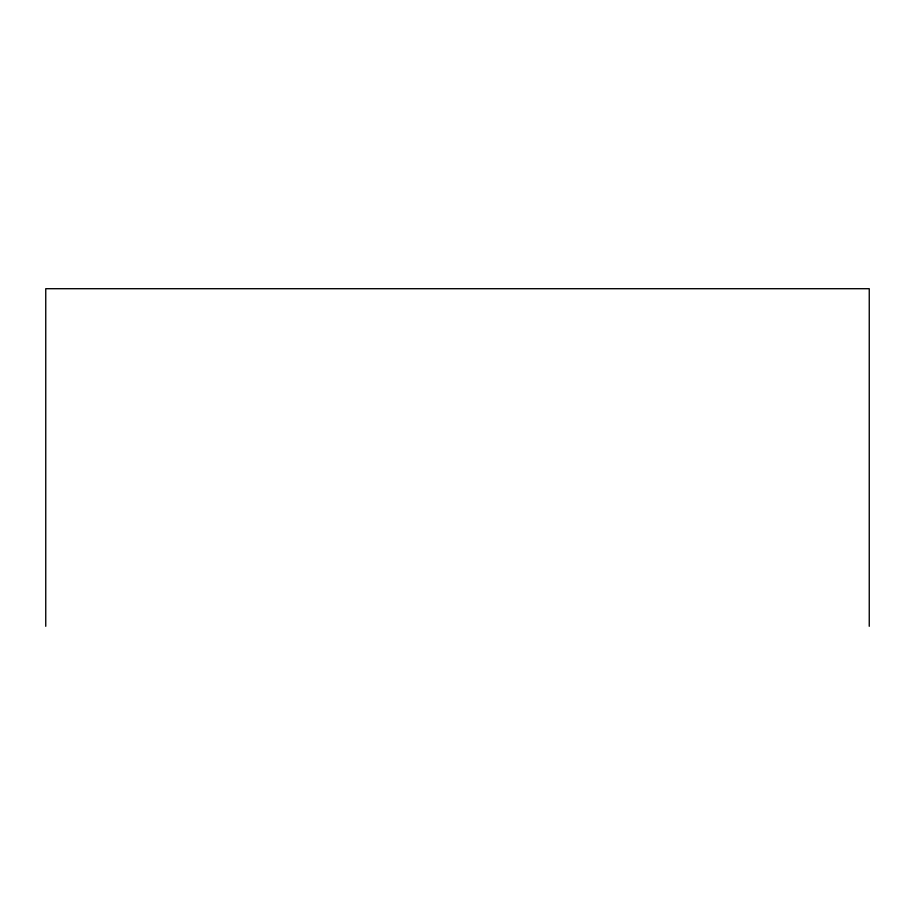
<?xml version="1.0" encoding="UTF-8"?>
<svg xmlns="http://www.w3.org/2000/svg" width="915" height="915" viewBox="0 0 915 915"><rect width="100%" height="100%" fill="white"/><g stroke="black" fill="none" stroke-linecap="round" stroke-linejoin="round"><path stroke-width="1.37" d="M869.25 626.295L869.25 288.705L45.75 288.705L45.75 626.295"/></g></svg>
